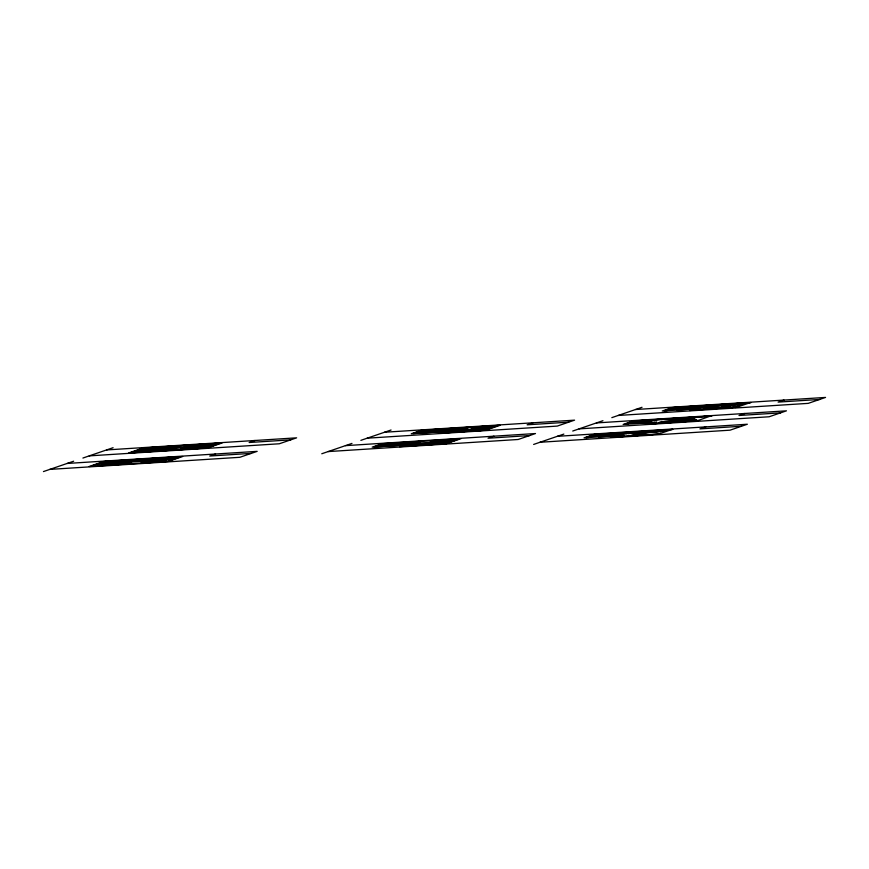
<?xml version="1.0" encoding="UTF-8"?>
<svg xmlns="http://www.w3.org/2000/svg" width="869" height="869" viewBox="0 0 869 869"><rect width="100%" height="100%" fill="white"/><g stroke="black" fill="none" stroke-linecap="round" stroke-linejoin="round"><path stroke-width="1.3" d="M147.524 462.417L162.568 461.385M154.856 461.95C151.304 462.905 163.709 461.243 160.928 461.624M161.656 461.689L160.83 461.645M174.006 457.463L174.821 457.181L167.261 457.898M186.878 448.958L202.021 447.861M194.308 448.404L193.472 448.665M201.108 448.165L200.283 448.122M206.127 444.407L206.941 444.124L198.382 444.928M465.827 431.198L472.638 430.666L471.9 430.839M479.167 430.481L479.97 430.198L479.33 430.34M489.638 426.364L490.453 426.082L482.892 426.788L483.696 426.592M613.036 434.587L617.131 434.196L613.775 434.522M722.074 406.095L725.811 405.693M726.995 405.291L723.073 405.682M186.944 448.925L186.14 449.132L186.792 448.991M207.517 444.168L206.713 444.374L214.274 443.657L213.459 443.94M465.893 431.165L465.089 431.372L465.741 431.23M476.364 427.059L475.56 427.255L476.212 427.113M613.992 434.131L617.033 433.816M615.176 433.729L619.499 433.392L617.033 433.674M633.512 432.849L629.352 433.175L633.534 432.795M634.718 432.425L630.449 432.773L634.718 432.393M721.857 406.051L726.223 405.649M723.041 405.638L727.407 405.247M724.214 405.236L725.115 405.052L724.301 405.291M119.194 464.079L116.609 463.959M440.235 443.646L437.65 443.527M160.146 458.039L167.489 457.648L166.674 457.93M693.82 420.965L696.004 420.792L693.929 420.922M615.969 434.076L618.304 433.827L614.035 434.174M741.127 404.791L737.173 405.084L742.365 404.281M106.833 463.601L96.698 464.328M146.285 450.077L136.151 450.805M141.332 461.406L106.529 463.698M180.785 447.883L145.981 450.175M429.558 442.408C420.52 445.678 410.461 443.44 401.424 446.416L445.362 443.624L449.545 442.191L427.048 443.559L430.622 442.332M153.922 450.892L161.004 449.762M443.701 441.083L450.772 439.953M670.955 429.59L672.834 429.395L594.005 434.413L584.055 437.824L615.806 435.803L611.418 437.303L659.419 434L613.297 437.107L617.685 435.597M43.45 471.574L73.637 461.222M82.903 458.05L113.089 447.698M91.017 466.273L104.769 461.558L180.763 456.725L174.148 458.995L144.504 461.2M100.554 465.523L126.559 463.286M141.18 451.663L143.83 450.75M109.222 462.895L113.209 461.526M148.675 449.371L152.662 448.002M119.444 462.243L125.223 460.255M158.897 448.719L164.675 446.742M126.809 460.157L121.334 462.036L149.522 459.929L134.119 461.222M166.261 446.633L160.787 448.513L185.944 446.992L183.956 447.676M161.58 448.469L138.443 450.023M157.376 450.316L159.092 449.729M115.925 464.589L117.717 463.981M125.027 461.797L128.569 460.592M118.108 464.448L119.346 464.013A12.916 0.652 -4.2 0 0 118.369 463.85M161.547 449.577L160.874 449.805A13.708 0.695 -4.2 0 1 159.95 450.023A42.842 2.172 -4.2 0 0 156.246 450.75M166.87 449.251L159.342 450.5L161.308 450.359M122.333 463.557L127.363 463.014M160.743 450.479L159.95 450.75L164.165 450.479M170.4 447.904L175.592 447.155M121.388 464.176L125.592 463.405M125.809 463.373L122.801 464.1M165.023 449.219L167.663 449.077L161.797 450.327M124.267 464.155L129.948 462.21M169.401 448.686L163.72 450.631L130.469 452.749L144.221 448.035L179.568 445.786L174.093 447.665L170.02 447.926M174.593 447.024L177.08 446.644L172.203 447.155M125.864 464.057L131.534 462.112M170.987 448.589L165.316 450.533L206.496 447.915L220.215 443.201L181.143 445.688L175.679 447.568L176.733 447.502M139.627 460.309L144.504 459.799M142.918 460.342L147.241 458.865M144.493 460.244L148.827 458.756M146.926 460.809L141.028 461.504M146.079 461.102L155.54 459.907L149.023 460.092M140.941 463.101L145.97 462.558M180.394 449.577L185.423 449.034M155.725 458.321L154.932 458.593L159.95 458.05M195.177 444.798L194.384 445.069L200.033 444.7M145.166 462.829L150.141 461.265L165.664 460.277L161.352 461.797M184.619 449.306L189.323 447.785M153.433 462.221L146.687 462.656L147.524 462.395M155.79 459.527L159.929 458.126M199.251 444.635L195.243 446.003L211.037 445.015M200.804 448.274L205.16 446.785L189.399 447.774M176.331 457.007L171.356 458.571L155.877 459.56M211.08 445.004L215.784 443.483M165.773 461.515L166.576 461.243L162.351 461.515M205.225 447.991L206.029 447.72L201.804 447.991M167.044 461.439L173.854 459.104M180.556 456.736L175.538 457.279M220.009 443.212L214.991 443.755M215.599 454.009L209.711 456.029L251.282 453.379M255.052 440.485L249.164 442.506L290.735 439.855M321.769 453.759L351.967 443.407M360.863 440.355L391.061 430.003M383.425 443.722L374.061 446.938L412.59 444.537M387.878 445.058L391.854 443.69M426.972 431.654L430.959 430.285M398.1 444.407L403.879 442.43M437.194 431.002L442.973 429.025L422.519 430.329L413.155 433.533L460.744 430.503L443.212 432.099L459.495 430.644L456.562 431.328M399.36 444.265L404.932 442.354L418.977 441.963L403.14 442.973L420.77 441.354L412.156 442.734L417.946 442.614L416.251 443.19M438.454 430.872L444.026 428.96L498.176 425.506L491.735 427.722L457.268 430.22L459.049 429.612M402.825 443.233L401.728 443.603L406.518 442.994M404.107 443.972L407.398 442.842L402.64 443.147M444.787 430.47L446.775 429.786M407.539 443.744L409.951 443.244M449.154 429.634L465.643 428.58L469.227 427.352M459.495 430.644L444.711 431.578L440.518 433.023L455.302 432.078L456.247 431.752L451.511 431.806L455.997 431.372M449.023 430.253L460.298 429.482L459.419 429.786M453.792 428.558L454.487 428.319M411.765 443.483L412.254 443.147L409.223 443.407L411.743 443.125M441.919 432.534L447.035 432.012M415.197 443.266L416.892 442.679M407.757 446.014L411.949 444.58M459.603 428.189L460.298 427.95M421.834 441.278L418.282 442.202M448.545 432.48L449.23 432.241M419.531 443.038L453.52 440.822M456.529 430.774L464.839 429.97L458.332 430.155M459.766 428.721L466.034 428.156M454.346 432.11L455.041 431.871M464.785 428.58L468.174 427.418M471.356 427.222L470.563 427.494L475.582 426.951M459.538 431.806L464.557 431.263M423.355 444.483L421.595 445.091L422.356 445.091M433.609 440.941L430.948 441.854L454.802 440.377M475.441 427.059L471.422 428.428L487.216 427.439M428.102 443.494L421.041 444.005M463.753 431.535L468.543 429.992L484.066 429.004L480.101 430.405M435.38 442.039L428.83 442.951M482.306 426.831L483.121 426.549L474.561 427.352M473.225 430.633L472.421 430.905L480.97 430.101M442.017 442.115L453.314 440.887M447.144 440.507L448.86 439.92M436.966 444.157L438.758 443.538M439.149 444.016L440.387 443.581A12.916 0.652 -4.2 0 0 439.41 443.407M451.326 439.768L450.653 439.996A13.708 0.695 -4.2 0 1 449.729 440.214A42.842 2.172 -4.2 0 0 446.025 440.941M487.259 427.418L491.963 425.908M455.628 439.432L454.932 439.388L457.463 439.258L449.121 440.692L458.658 439.062M479.753 430.524L479.101 430.513M443.375 443.125L448.393 442.582M450.5 440.681L449.707 440.952L453.933 440.681M479.949 430.513L484.967 429.97M496.188 425.636L491.17 426.179M450.935 441.713L443.418 442.332M443.929 443.711L446.851 442.94M451.576 440.529L456.866 439.41M449.74 442.115L459.082 438.91M491.528 427.798L484.457 430.22L441.419 432.708M493.918 436.195L488.041 438.215L529.601 435.565M533.012 422.79L527.135 424.811L568.695 422.16M533.642 444.439L563.84 434.087M572.736 431.035L602.934 420.694M611.83 417.641L642.028 407.289M595.298 434.413L585.934 437.618L589.106 437.422M637.705 423.409L656.779 422.193L652.391 423.703L698.513 420.596L650.512 423.909L654.9 422.399L623.149 424.42L633.11 421.009L711.928 415.99L653.651 420.118M735.424 407.507L738.498 406.888L689.606 410.505L693.994 408.995L662.243 411.015L672.204 407.604L751.022 402.586L693.19 406.562M599.74 435.738L603.727 434.37M638.845 422.334L642.821 420.976M677.939 408.941L681.915 407.572M615.752 433.11L609.973 435.087L589.519 436.39M654.846 419.705L649.067 421.693L628.613 422.986M693.94 406.312L688.161 408.289L667.707 409.592M690.909 408.017L689.845 408.43L690.898 408.289M691.442 408.256L694.125 407.431L691.681 407.507M661.667 419.575L662.667 419.238M691.485 410.298L695.873 408.799L676.799 410.016M698.687 407.93L703.195 406.377M661.95 421.552L658.865 422.606L668.956 421.965L672.497 420.922A25.125 1.271 -4.2 0 1 678.472 420.542L679.732 420.466A25.125 1.271 -4.2 0 1 685.706 420.085L687.01 419.999M669.586 419.075L670.586 418.739M619.63 436.694L624.018 435.195L598.611 436.814M706.638 407.3L707.105 407.246M663.916 422.291L662.167 422.888L692.81 420.933L696.688 419.608L694.874 419.716M705.139 408.571L714.046 407.724L713.058 408.061M637.39 432.914L636.336 433.327L637.379 433.197M715.285 406.334L713.731 406.866L716.078 406.29M629.134 436.097L635.315 433.979L641.648 433.577L635.413 435.565M680.536 418.956L676.81 419.227L680.861 418.825L680.308 418.847M630.134 435.901L636.901 435.054M637.933 433.153L640.605 432.338L638.161 432.404M643.418 431.676L668.478 429.959L662.667 431.448M679.221 420.52L678.559 420.639M680.851 419.792L684.033 419.499M684.674 418.597L685.435 418.532L683.143 418.771M645.167 432.827L649.675 431.274L639.584 431.926L635.076 433.468L663.623 431.122L647.079 432.175M691.539 417.674L692.528 417.337M688.759 419.314L687.944 419.369L690.29 419.108M689.399 418.38L691.691 418.13L690.095 418.239M724.442 408.18L725.43 407.833M699.458 417.174L700.447 416.838M693.147 419.629L692.539 419.749M692.072 420.161L694.57 419.531L692.865 420.118M636.705 433.229L645.873 432.729A25.125 1.271 -4.2 0 0 651.913 432.349L661.776 431.23M662.569 431.187L660.223 431.774M732.361 407.67L733.349 407.333M748.1 403.151L749.143 402.792L673.486 407.604L664.122 410.82L667.294 410.613M658.626 434.055L671.379 429.677M697.72 420.65L710.049 416.197L634.392 421.009L625.028 424.213L628.2 424.018M737.705 406.942L748.893 403.097M705.791 426.875L699.903 428.895L741.474 426.244M744.885 413.481L739.008 415.491L780.568 412.851M783.979 400.077L778.103 402.097L819.663 399.447M632.893 432.914L633.273 432.871M722.519 406.019L721.857 406.084M724.572 405.16L728.179 404.878M676.245 420.107C670.086 420.324 681.785 419.466 675.81 420.129M728.494 404.943L724.844 405.204M680.318 419.738L683.686 419.455M686.771 418.565L683.447 418.847M686.575 419.347L689.953 419.054M693.027 418.163L689.638 418.445M741.963 404.411C733.295 404.204 750.544 403.542 740.725 404.248M207.365 444.233L206.713 444.374M160.58 458.213L159.929 458.365M147.339 462.514L146.687 462.656M200.381 448.1L201.032 447.948L200.185 448.208M483.544 426.646L482.892 426.788M471.997 430.807L472.638 430.666M161.113 450.566L163.796 450.403L161.145 450.598M195.547 444.874L198.241 444.722L195.579 444.917M218.814 443.407L216.305 443.614L218.836 443.375M176.7 457.094L179.383 456.931L176.711 457.127M463.362 431.458L460.852 431.665L463.383 431.415M492.332 425.984L495.026 425.832L492.408 426.027M615.969 434.207L614.209 434.185M688.965 421.161L687.596 421.248L689.03 421.128M443.396 442.288L446.134 442.06M123.811 464.057L124.321 464.057M423.409 444.472L447.6 442.853M143.885 450.739L168.054 449.154M433.653 440.931L457.854 439.334M448.111 432.089L449.458 431.915L445.982 432.251M690.942 408.017L692.539 407.898M698.633 407.865L698.231 407.909A24.104 1.217 -4.2 0 1 691.876 408.311L692.224 408.191M637.422 432.914L639.03 432.795M645.091 432.773L644.722 432.805A24.104 1.217 -4.2 0 1 638.367 433.207L638.15 433.218M645.928 432.643L653.238 432.262M631.426 433.251L632.024 433.338L628.113 433.522L632.35 433.197M440.648 430.122L451.945 428.45L448.567 429.612L444.026 428.96M740.725 404.389L738.378 404.617L740.464 404.758M475.593 427.027L476.494 426.94M706.247 407.387L705.976 407.409A24.104 1.217 -4.2 0 1 699.523 407.822L699.871 407.702M175.386 446.753L169.716 447.274L174.234 447.024L172.084 447.133M142.809 459.907L136.987 460.374L141.658 460.179L139.507 460.298M464.339 428.265L462.047 428.46M443.603 432.436L445.764 432.262M449.251 441.821L446.959 442.017M677.081 420.009L676.712 420.085M410.255 443.212L411.58 443.125M167.13 449.143L166.229 449.273M677.44 419.064L679.124 418.923M689.953 418.271L690.714 418.185M725.257 405.215L724.789 405.258M742.832 403.944L743.538 403.879M692.767 418.108L693.375 418.032L691.789 418.141M680.546 419.792L679.992 419.868L681.426 419.792M689.682 419.227L688.921 419.314M688.085 419.347L686.26 419.466L687.966 419.347M613.633 434.522L612.819 434.565M633.794 432.436L634.533 432.393M629.688 433.186L629.221 433.218M446.601 442.973L447.22 442.734L442.419 443.744M444.472 442.191L443.787 442.278L444.743 442.158M407.854 443.635L412.08 443.375M456.605 439.366L455.975 439.41M676.538 420.064L676.082 420.129M459.831 428.613L458.506 428.775L460.07 428.732M138.301 460.255L137.345 460.364L139.409 460.168M460.005 428.591L459.321 428.743M678.168 419.021L677.679 419.064M459.918 428.58L462.189 428.428M138.399 460.222L139.366 460.146M689.541 419.26L689.236 419.292M444.83 442.136L445.558 442.093M695.287 406.768L696.254 406.638L694.353 406.801L701.022 406.442M460.092 428.569L460.689 428.515M447.589 432.132L449.077 431.969L447.481 431.98M682.969 419.684L683.61 419.629L682.654 419.716M160.732 450.023L162.699 449.892M164.925 449.794L162.959 449.936M684.457 418.586L683.566 418.684L684.772 418.565M676.397 420.107L676.908 420.031M456.084 439.508L454.118 439.649M450.5 440.225L452.477 440.083M454.704 439.986L450.392 440.257L454.813 439.942L452.955 440.051M449.121 440.692L451.087 440.55M473.062 427.146C476.809 427.027 469.933 427.363 473.084 427.287M124.832 463.22L126.19 463.21L123.029 463.611M171.943 446.992L169.922 447.209L171.714 447.187M461.037 428.645L462.666 428.406M445.938 442.202L447.568 441.963M648.535 431.328L647.829 431.35L649.186 431.241L641.224 431.665L643.321 431.513L642.267 431.535M445.797 442.06L447.09 441.984M164.35 449.458L166.392 449.262L163.242 450.305M670.901 421.128L671.346 420.998A24.104 1.217 -4.2 0 0 664.894 421.411L664.296 421.541M120.889 464.209L118.901 464.35L122.54 463.644M444.07 443.179L445.927 442.994M441.93 443.777L439.942 443.918L443.581 443.212M678.906 418.956L679.916 418.912M685.174 418.565L687.118 418.434L686.282 418.467M675.876 420.14L673.736 420.27L674.594 420.183M635.5 409.527L825.55 397.426L808.213 403.368L618.163 415.469M671.194 408.397L692.148 406.92M670.694 408.56L691.148 407.268M670.195 408.734L690.649 407.431M669.206 409.082L690.16 407.604M668.706 409.245L689.16 407.941M700.588 407.268L717.131 406.225L688.585 408.571L693.093 407.018L721.998 405.063L716.186 406.551M668.207 409.418L688.661 408.115M692.68 409.896L736.619 407.094M106.572 449.936L296.622 437.835L279.286 443.777L89.235 455.877M384.532 432.241L574.583 420.151L557.246 426.092L367.196 438.182M451.054 428.765L467.272 427.733M141.929 448.828L162.883 447.35M164.469 447.253L177.776 446.405M197.915 445.091L207.007 444.515M420.227 431.111L441.18 429.634M474.105 427.515L483.197 426.94M489.529 426.646L477.494 427.168M141.43 448.991L161.895 447.698M419.727 431.285L440.181 429.981M463.546 428.536L465.23 428.428M140.93 449.164L161.395 447.861M419.227 431.458L439.692 430.155M440.442 430.188L449.36 429.568M140.441 449.338L160.895 448.035M418.728 431.621L439.193 430.318M139.442 449.675L160.396 448.208M417.739 431.969L438.693 430.492M138.942 449.849L159.396 448.545M185.184 446.959L187.823 446.796L180.48 447.98M417.239 432.132L437.694 430.839M416.74 432.306L449.219 430.188M186.683 447.187L213.6 445.471M186.379 447.285L213.307 445.58M168.858 448.871L162.003 449.588M187.063 448.567L199.088 448.046M193.396 448.274L202.488 447.698M442.712 432.262L444.45 432.165M466.012 430.807L478.037 430.285M472.345 430.524L481.437 429.949M165.034 450.185L141.256 451.684M596.406 422.931L786.456 410.831L769.119 416.772L579.069 428.873M632.1 421.791L653.053 420.324M631.6 421.965L652.054 420.661M631.1 422.138L651.554 420.835M630.101 422.475L651.066 421.009M629.612 422.649L650.066 421.346M629.113 422.823L649.567 421.519M661.602 421.671L695.83 419.39L670.14 421.563M345.438 445.645L535.489 433.544L518.152 439.486L328.102 451.587M67.119 463.459L257.17 451.359L239.833 457.3L49.783 469.401M102.976 462.178L123.431 460.874M158.462 458.615L167.554 458.039M173.887 457.746L161.862 458.267M381.632 444.341L402.086 443.038M102.477 462.351L122.931 461.048M124.864 460.831L145.297 459.527M380.633 444.678L401.587 443.212M101.977 462.514L122.442 461.222M380.133 444.852L400.598 443.548M100.989 462.862L121.942 461.385M142.016 460.179L143.711 460.07M379.634 445.026L400.098 443.722M100.489 463.036L120.943 461.732M378.645 445.362L399.599 443.896M99.989 463.199L120.443 461.895M378.145 445.536L398.599 444.233M99.49 463.373L119.944 462.069M377.646 445.71L419.727 442.973M98.99 463.546L125.375 461.863M435.488 443.027L450.142 441.984M147.611 462.091L159.635 461.569M153.943 461.797L163.035 461.222M557.311 436.325L747.362 424.235L730.025 430.177L539.975 442.267M123.257 464.079L100.663 465.545M593.505 435.021L613.959 433.718M592.506 435.369L613.46 433.892M592.006 435.532L612.46 434.239M591.507 435.706L611.972 434.402M590.518 436.053L611.472 434.576M590.018 436.216L610.472 434.924M623.29 435.293L616.523 436.14L621.802 435.803M490.572 426.049L491.235 426.027M214.382 443.624L215.045 443.603M464.915 431.415L464.35 431.437M185.966 449.175L185.401 449.186M174.93 457.148L175.592 457.127M146.513 462.699L145.949 462.71M691.333 407.963L691.105 407.941A25.125 1.271 -4.2 0 1 692.289 407.55M212.709 444.265L201.315 444.743M163.187 449.86L165.045 449.751L160.624 450.066L162.481 449.957M637.879 432.86L637.694 432.871A25.125 1.271 -4.2 0 1 638.769 432.447M685.413 418.543L686.076 418.489M691.67 418.152L692.332 418.087M165.914 449.24L165.034 449.262M687.683 419.39L686.564 419.434M447.763 431.991L444.852 432.241L446.438 432.208M679.732 418.88L680.644 418.869L680.025 418.869M444.971 442.288L444.287 442.321M692.528 418.108L693.169 418.065M688.291 421.193L694.885 420.878M444.711 431.578L457.996 431.154M158.984 461.613A13.708 0.695 -4.2 0 1 156.007 461.776A42.842 2.172 -4.2 0 0 147.165 462.243M162.525 458.224A13.708 0.695 -4.2 0 1 165.501 458.061A42.842 2.172 -4.2 0 0 174.332 457.594M201.977 444.7A13.708 0.695 -4.2 0 1 204.954 444.537A42.842 2.172 -4.2 0 0 213.785 444.07M198.436 448.089A13.708 0.695 -4.2 0 1 195.46 448.252A42.842 2.172 -4.2 0 0 186.629 448.719M478.156 427.124A13.708 0.695 -4.2 0 1 481.133 426.951A42.842 2.172 -4.2 0 0 489.964 426.494M477.385 430.329A13.708 0.695 -4.2 0 1 474.398 430.503A42.842 2.172 -4.2 0 0 465.567 430.959M653.336 431.35L659.712 430.905L653.336 431.35M703.705 406.79L710.092 406.344L703.705 406.79M674.757 421.65L681.144 421.193L674.757 421.65M103.487 461.558L89.138 466.479L168.325 461.439L182.642 456.518L103.487 461.558M142.94 448.035L128.59 452.955L207.778 447.915L222.095 442.994L142.94 448.035M382.143 443.722L372.182 447.133L403.933 445.113L399.544 446.623L446.655 443.624L460.961 438.704L382.143 443.722M421.237 430.329L411.276 433.74L443.027 431.719L438.639 433.218L485.749 430.22L500.066 425.31L421.237 430.329M430.807 442.419L429.71 442.799L434.5 442.191L430.807 442.419M621.074 433.12L617.196 434.457L626.343 433.87L630.231 432.545L621.074 433.12M705.172 408.267L703.977 408.669L730.101 406.67L705.172 408.267M673.823 419.531L672.095 420.118L694.418 418.217L673.823 419.531M730.123 404.628L726.234 405.964L735.38 405.378L739.269 404.052L730.123 404.628M181.588 449.382L184.25 449.219L181.588 449.382M156.116 458.397L158.777 458.245L156.192 458.387M142.136 462.905L144.797 462.742L142.201 462.884M202.195 448.067L204.856 447.915L202.227 448.056M162.742 461.591L165.403 461.439L162.742 461.591M481.144 430.307L483.805 430.155L481.176 430.307M450.902 440.757L453.564 440.594L450.968 440.735M700.436 406.475L701.663 406.399L700.447 406.475"/></g></svg>
